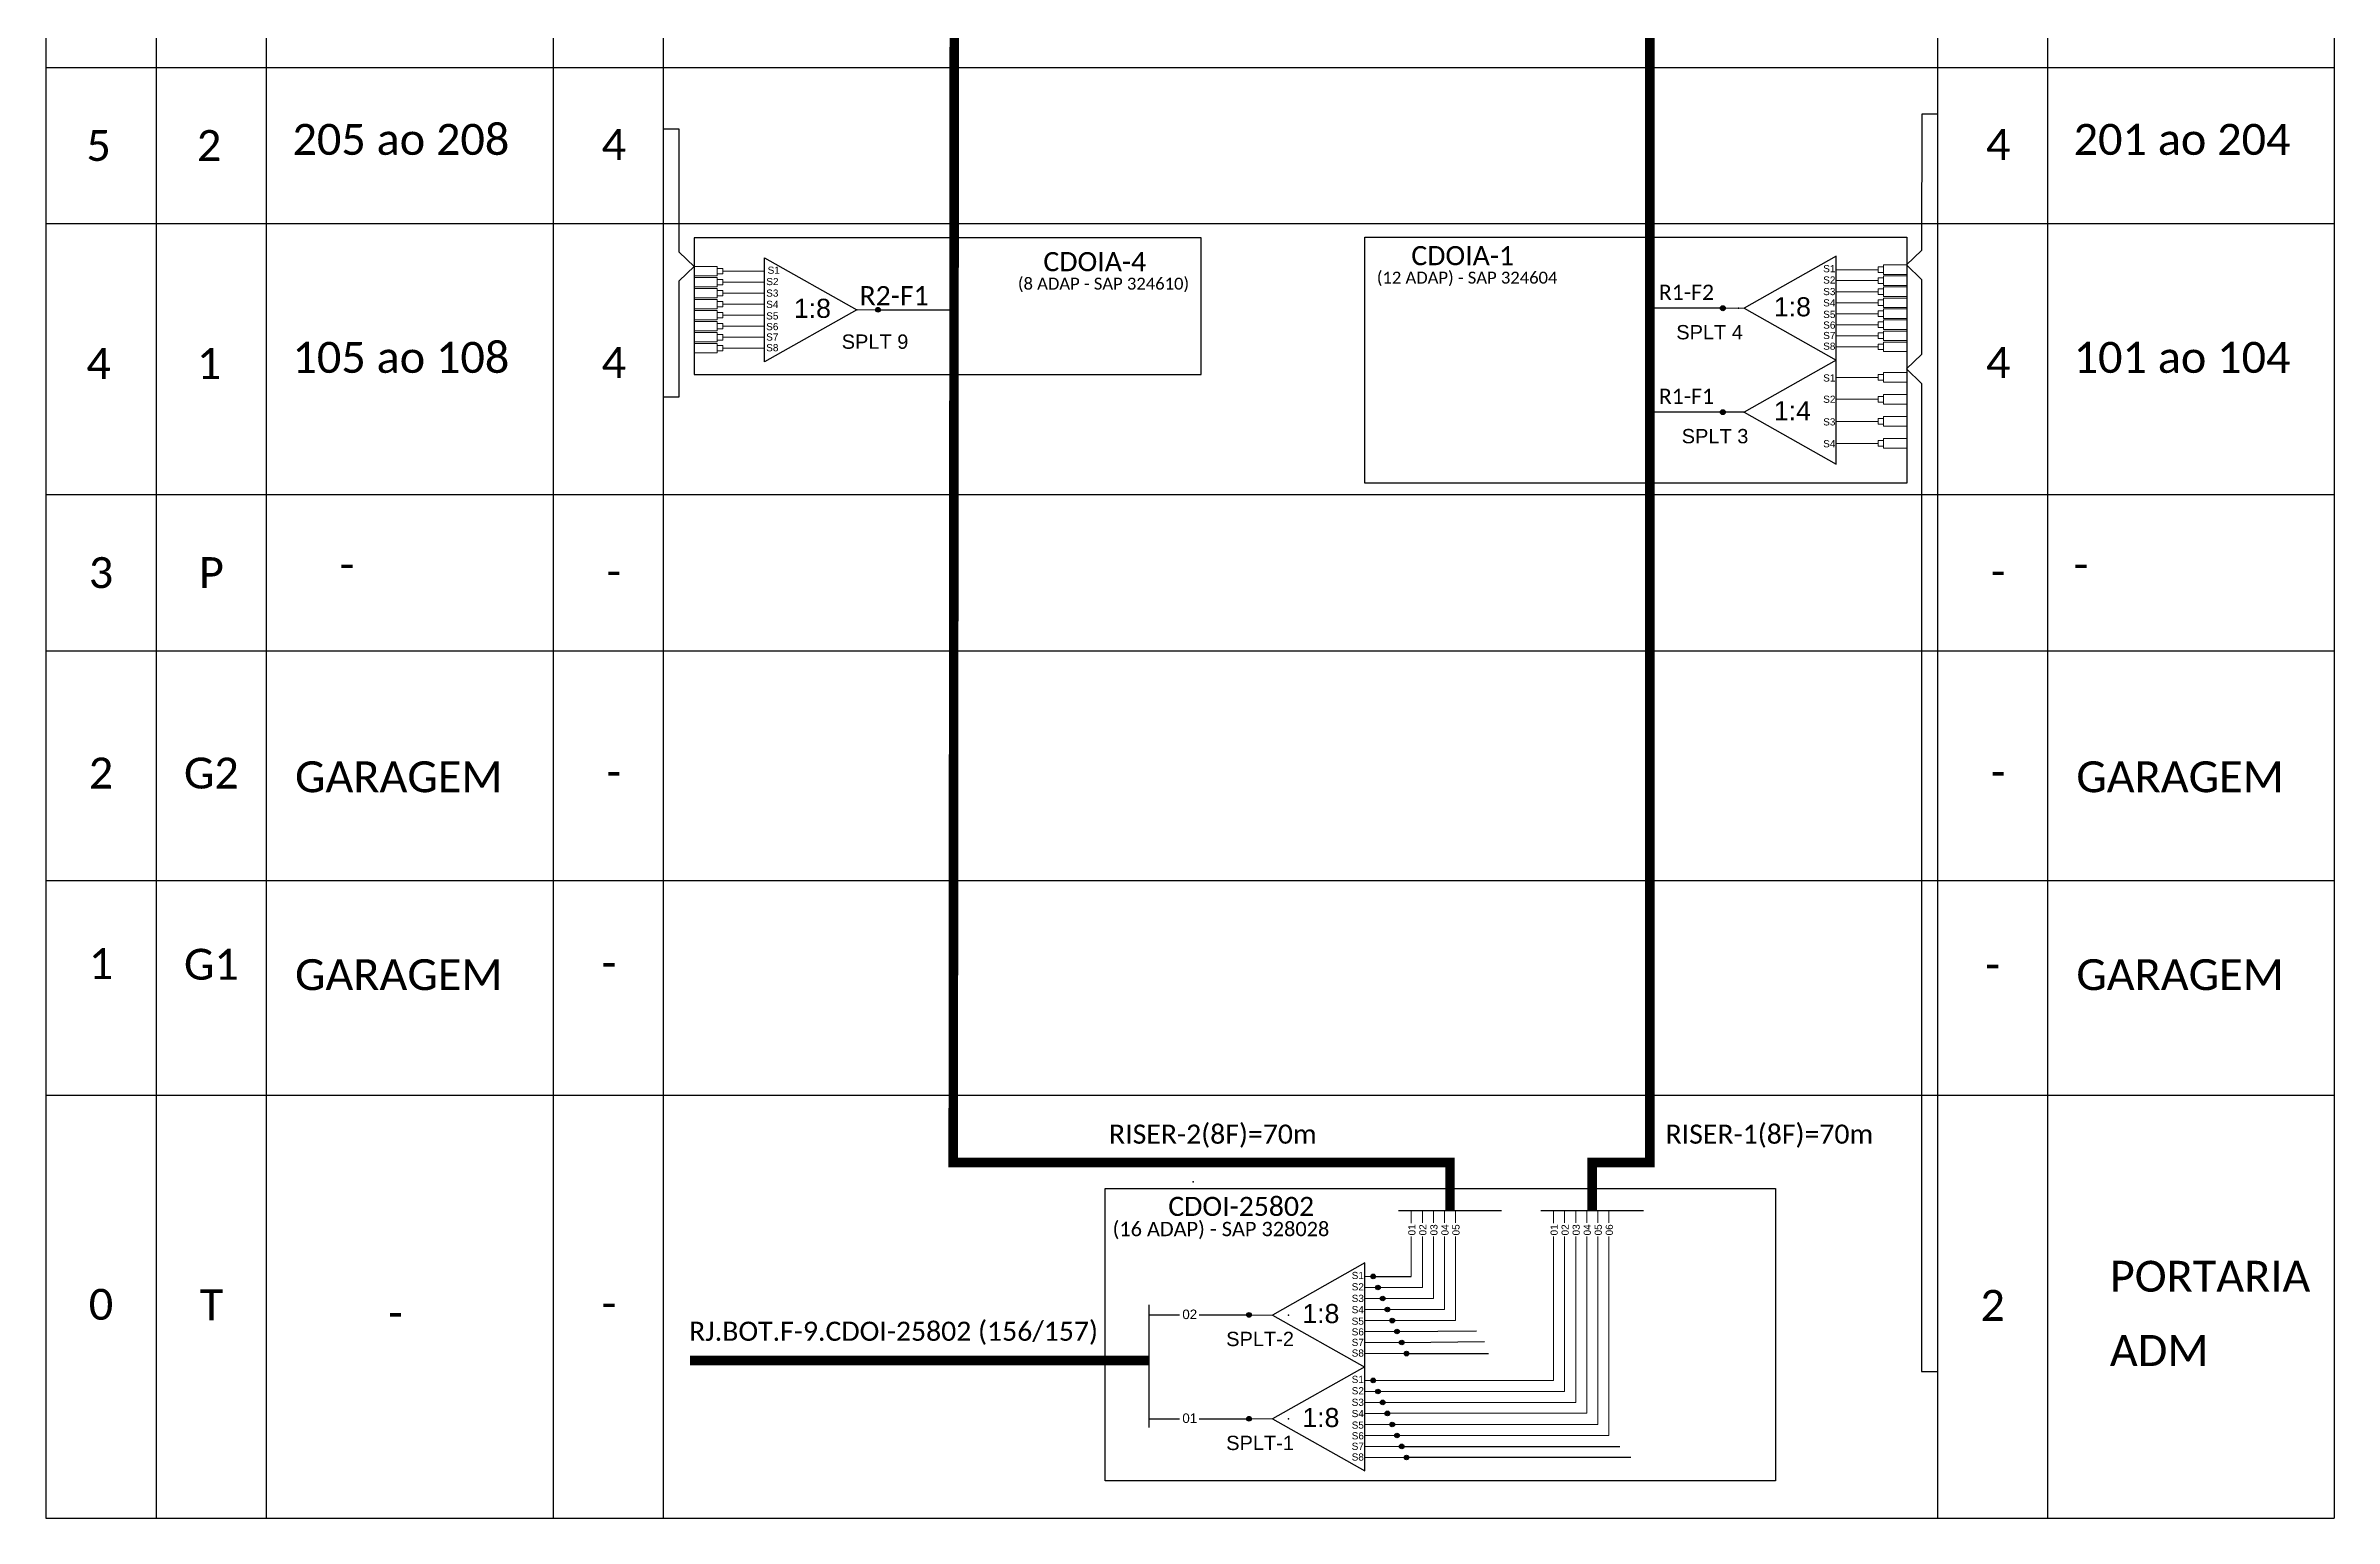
# Model space of a CAD drawing. Header units: metres. Extents: x -1286 to 467, y -500 to 94.
# Drawn here: x 60.3 to 300.1, y -376.7 to -222.4 of the extents above; entities that cross this region are included whole.
import ezdxf
from ezdxf.enums import TextEntityAlignment as Align

# ---------------------------------------------------------------- set-up
doc = ezdxf.new("R2010")
doc.units = ezdxf.units.M
doc.styles.add('ARIAL', font='arial.ttf')
doc.styles.add('WMF-Calibri0', font='calibri.ttf')
doc.linetypes.add('RESERVA', pattern='A,0.5,-0.15,["RESERVA",Standard,S=0.18,R=0,X=0,Y=-0.1],-1.3', length=1.95)

# ---------------------------------------------------------------- blocks, each defined once
blk = doc.blocks.new('SPLT_1-8_SC-APC')
at = {"color": 1}
blk.add_lwpolyline([(-7.37, -2.1), (-17.04, -7.55), (-7.37, -13), (-7.37, -2.1)], dxfattribs=at)
at = {"color": 3, "lineweight": 0}
for points in [[(-2.99, -3.51), (-7.37, -3.51)], [(-7.37, -4.66), (-2.99, -4.66)], [(-2.41, -3.02), (-2.41, -4)], [(-2.41, -3.02), (0, -3.02)], [(-2.41, -4), (0, -4)], [(-2.41, -4.17), (-2.41, -5.16)], [(-2.41, -4.17), (0, -4.17)], [(-7.37, -5.82), (-2.99, -5.82)], [(-7.37, -6.97), (-2.99, -6.97)], [(-2.41, -5.16), (0, -5.16)], [(-2.41, -5.32), (-2.41, -6.31)], [(-2.41, -5.32), (0, -5.32)], [(-2.41, -6.31), (0, -6.31)], [(-2.41, -6.48), (-2.41, -7.46)], [(-2.41, -6.48), (0, -6.48)], [(-7.37, -8.12), (-2.99, -8.12)], [(-7.37, -9.28), (-2.99, -9.28)], [(-2.41, -7.46), (0, -7.46)], [(-2.41, -7.63), (-2.41, -8.62)], [(-2.41, -7.63), (0, -7.63)], [(-2.41, -8.62), (0, -8.62)], [(-2.41, -8.78), (-2.41, -9.77)], [(-2.41, -8.78), (0, -8.78)], [(-7.37, -10.43), (-2.99, -10.43)], [(-7.37, -11.58), (-2.99, -11.58)], [(-2.41, -9.77), (0, -9.77)], [(-2.41, -9.94), (-2.41, -10.92)], [(-2.41, -9.94), (0, -9.94)], [(-2.41, -10.92), (0, -10.92)], [(-2.41, -11.09), (-2.41, -12.08)], [(-2.41, -11.09), (0, -11.09)], [(-2.41, -12.08), (0, -12.08)]]:
    blk.add_lwpolyline(points, dxfattribs=at)
for points in [[(-2.99, -3.22), (-2.41, -3.22), (-2.41, -3.8), (-2.99, -3.8)], [(-2.99, -4.38), (-2.41, -4.38), (-2.41, -4.95), (-2.99, -4.95)], [(-2.99, -5.53), (-2.41, -5.53), (-2.41, -6.1), (-2.99, -6.1)], [(-2.99, -6.68), (-2.41, -6.68), (-2.41, -7.26), (-2.99, -7.26)], [(-2.99, -7.84), (-2.41, -7.84), (-2.41, -8.41), (-2.99, -8.41)], [(-2.99, -8.99), (-2.41, -8.99), (-2.41, -9.56), (-2.99, -9.56)], [(-2.99, -10.14), (-2.41, -10.14), (-2.41, -10.72), (-2.99, -10.72)], [(-2.99, -11.3), (-2.41, -11.3), (-2.41, -11.87), (-2.99, -11.87)]]:
    blk.add_lwpolyline(points, close=True, dxfattribs=at)
at = {"color": 1, "lineweight": 0}
blk.add_lwpolyline([(-17.04, -7.55), (-19.26, -7.55)], dxfattribs=at)
at = {"color": 1, "style": 'ARIAL'}
for s, height, p in [('S1', 0.75, (-8.74, -3.78)), ('S2', 0.75, (-8.74, -4.97)), ('1:8', 2, (-13.91, -8.4)), ('S3', 0.75, (-8.74, -6.18)), ('S4', 0.75, (-8.74, -7.36)), ('S5', 0.75, (-8.74, -8.57)), ('S6', 0.75, (-8.74, -9.69)), ('S7', 0.75, (-8.74, -10.78)), ('S8', 0.75, (-8.74, -11.9))]:
    blk.add_text(s, height=height, dxfattribs=at).set_placement(p)
blk = doc.blocks.new('SPLITTER FUTURO')
blk.add_point((0, 0))
at = {"style": 'ARIAL', "text_generation_flag": 6, "flags": 4}
for tag, p, height in [('SPLT', (-6.22, -4.1), 1.5), ('INSTAL.', (-6.25, -6.09), 1.25)]:
    blk.add_attdef(tag, p, '', height=height, rotation=180, dxfattribs=at)
blk = doc.blocks.new('SPLT_1-8_SC-APC_ESQ')
at = {"color": 1}
blk.add_lwpolyline([(7.37, -2.1), (17.04, -7.55), (7.37, -13), (7.37, -2.1)], dxfattribs=at)
at = {"color": 3, "lineweight": 0}
for points in [[(2.41, -3.02), (0, -3.02)], [(2.41, -4), (0, -4)], [(2.41, -4.17), (0, -4.17)], [(2.41, -3.02), (2.41, -4)], [(2.41, -4.17), (2.41, -5.16)], [(2.99, -3.51), (7.37, -3.51)], [(7.37, -4.66), (2.99, -4.66)], [(2.41, -5.16), (0, -5.16)], [(2.41, -5.32), (0, -5.32)], [(2.41, -6.31), (0, -6.31)], [(2.41, -6.48), (0, -6.48)], [(2.41, -5.32), (2.41, -6.31)], [(2.41, -6.48), (2.41, -7.46)], [(7.37, -5.82), (2.99, -5.82)], [(7.37, -6.97), (2.99, -6.97)], [(2.41, -7.46), (0, -7.46)], [(2.41, -7.63), (0, -7.63)], [(2.41, -8.62), (0, -8.62)], [(2.41, -8.78), (0, -8.78)], [(2.41, -7.63), (2.41, -8.62)], [(2.41, -8.78), (2.41, -9.77)], [(7.37, -8.12), (2.99, -8.12)], [(7.37, -9.28), (2.99, -9.28)], [(2.41, -9.77), (0, -9.77)], [(2.41, -9.94), (0, -9.94)], [(2.41, -10.92), (0, -10.92)], [(2.41, -11.09), (0, -11.09)], [(2.41, -9.94), (2.41, -10.92)], [(2.41, -11.09), (2.41, -12.08)], [(7.37, -10.43), (2.99, -10.43)], [(7.37, -11.58), (2.99, -11.58)], [(2.41, -12.08), (0, -12.08)]]:
    blk.add_lwpolyline(points, dxfattribs=at)
for points in [[(2.99, -3.22), (2.41, -3.22), (2.41, -3.8), (2.99, -3.8)], [(2.99, -4.38), (2.41, -4.38), (2.41, -4.95), (2.99, -4.95)], [(2.99, -5.53), (2.41, -5.53), (2.41, -6.1), (2.99, -6.1)], [(2.99, -6.68), (2.41, -6.68), (2.41, -7.26), (2.99, -7.26)], [(2.99, -7.84), (2.41, -7.84), (2.41, -8.41), (2.99, -8.41)], [(2.99, -8.99), (2.41, -8.99), (2.41, -9.56), (2.99, -9.56)], [(2.99, -10.14), (2.41, -10.14), (2.41, -10.72), (2.99, -10.72)], [(2.99, -11.3), (2.41, -11.3), (2.41, -11.87), (2.99, -11.87)]]:
    blk.add_lwpolyline(points, close=True, dxfattribs=at)
at = {"color": 1, "lineweight": 0}
blk.add_lwpolyline([(17.04, -7.55), (19.26, -7.55)], dxfattribs=at)
at = {"color": 1, "style": 'ARIAL'}
for s, height, p in [('S2', 0.75, (7.56, -4.97)), ('S1', 0.75, (7.7, -3.78)), ('S3', 0.75, (7.55, -6.18)), ('S4', 0.75, (7.55, -7.36)), ('1:8', 2, (10.45, -8.4)), ('S5', 0.75, (7.55, -8.57)), ('S6', 0.75, (7.55, -9.69)), ('S7', 0.75, (7.55, -10.78)), ('S8', 0.75, (7.55, -11.9))]:
    blk.add_text(s, height=height, dxfattribs=at).set_placement(p)
blk = doc.blocks.new('SPLT_1-8_DIV_DIR')
h = blk.add_hatch(color=3)
h.dxf.hatch_style = 1
edge = h.paths.add_edge_path()
edge.add_arc((12.77, 4.04), 0.242, 0, 360)
h = blk.add_hatch(color=3)
h.dxf.hatch_style = 1
edge = h.paths.add_edge_path()
edge.add_arc((13.27, 2.88), 0.242, 0, 360)
h = blk.add_hatch(color=3)
h.dxf.hatch_style = 1
edge = h.paths.add_edge_path()
edge.add_arc((13.77, 1.73), 0.242, 0, 360)
h = blk.add_hatch(color=3)
h.dxf.hatch_style = 1
edge = h.paths.add_edge_path()
edge.add_arc((14.27, 0.58), 0.242, 0, 360)
h = blk.add_hatch(color=3)
h.dxf.hatch_style = 1
edge = h.paths.add_edge_path()
edge.add_arc((14.77, -0.58), 0.242, 0, 360)
h = blk.add_hatch(color=3)
h.dxf.hatch_style = 1
edge = h.paths.add_edge_path()
edge.add_arc((15.27, -1.73), 0.242, 0, 360)
h = blk.add_hatch(color=3)
h.dxf.hatch_style = 1
edge = h.paths.add_edge_path()
edge.add_arc((15.77, -2.88), 0.242, 0, 360)
h = blk.add_hatch(color=3)
h.dxf.hatch_style = 1
edge = h.paths.add_edge_path()
edge.add_arc((16.27, -4.04), 0.242, 0, 360)
at = {"color": 1}
blk.add_lwpolyline([(11.89, 5.45), (2.22, 0), (11.89, -5.45), (11.89, 5.45)], dxfattribs=at)
at = {"color": 7, "lineweight": 0}
for points in [[(12.77, 4.04), (11.89, 4.04)], [(11.89, 2.88), (13.27, 2.88)], [(11.89, 1.73), (13.77, 1.73)], [(11.89, 0.58), (14.27, 0.58)], [(11.89, -0.58), (14.77, -0.58)], [(11.89, -1.73), (15.27, -1.73)], [(11.89, -2.88), (15.77, -2.88)], [(11.89, -4.04), (16.27, -4.04)]]:
    blk.add_lwpolyline(points, dxfattribs=at)
at = {"color": 1, "lineweight": 0}
blk.add_lwpolyline([(2.22, 0), (0, 0)], dxfattribs=at)
at = {"color": 3}
for centre in [(12.77, 4.04), (13.27, 2.88), (13.77, 1.73), (14.27, 0.58), (14.77, -0.58), (15.27, -1.73), (15.77, -2.88), (16.27, -4.04)]:
    blk.add_circle(centre, 0.242, dxfattribs=at)
at = {"color": 1, "style": 'ARIAL'}
for s, height, p in [('S1', 0.75, (10.52, 3.77)), ('S2', 0.75, (10.52, 2.58)), ('1:8', 2, (5.35, -0.85)), ('S3', 0.75, (10.52, 1.37)), ('S4', 0.75, (10.52, 0.19)), ('S5', 0.75, (10.52, -1.02)), ('S6', 0.75, (10.52, -2.14)), ('S7', 0.75, (10.52, -3.24)), ('S8', 0.75, (10.52, -4.36))]:
    blk.add_text(s, height=height, dxfattribs=at).set_placement(p)
blk = doc.blocks.new('SPLITTER_')
blk.add_point((0, 0))
at = {"style": 'ARIAL', "flags": 4}
blk.add_attdef('SPLT', (0, -3.26), '', height=1.5, dxfattribs=at)
blk = doc.blocks.new('LEG_CDO64_DIR')
blk.add_point((0, 0))
at = {"color": 1, "style": 'WMF-Calibri0', "flags": 4}
blk.add_attdef('CDO', (-2.62, -3.57), '', height=2, dxfattribs=at)
blk.add_attdef('MODELO', text='', height=1.5, dxfattribs=at).set_placement((-1.52, -5.5), align=Align.CENTER)

msp = doc.modelspace()

# ---------------------------------------------------------------- hatches: boundary and pattern name
h = msp.add_hatch(color=3)
h.dxf.hatch_style = 1
edge = h.paths.add_edge_path()
edge.add_arc((147.52, -250.1), 0.242, 0, 360)
h = msp.add_hatch(color=3)
h.dxf.hatch_style = 1
edge = h.paths.add_edge_path()
edge.add_arc((236.07, -249.94), 0.256, 0, 360)
h = msp.add_hatch(color=3)
h.dxf.hatch_style = 1
edge = h.paths.add_edge_path()
edge.add_arc((236.07, -260.83), 0.256, 0, 360)
h = msp.add_hatch(color=3)
h.dxf.hatch_style = 1
edge = h.paths.add_edge_path()
edge.add_arc((186.42, -355.41), 0.242, 0, 360)
h = msp.add_hatch(color=3)
h.dxf.hatch_style = 1
edge = h.paths.add_edge_path()
edge.add_arc((186.42, -366.29), 0.242, 0, 360)

# ---------------------------------------------------------------- linework, layer by layer
at = {"color": 6}
msp.add_line((147.52, -250.1), (155.49, -250.1), dxfattribs=at)
at = {"color": 8, "linetype": 'RESERVA', "ltscale": 4}
for p, q in [((202.16, -357.15), (210.25, -357.07)), ((202.66, -358.3), (211.1, -358.21)), ((203.16, -359.45), (211.52, -359.45)), ((202.41, -369.18), (225.27, -369.18)), ((202.91, -370.33), (226.43, -370.33))]:
    msp.add_line(p, q, dxfattribs=at)
for points in [[(60.3, -86.1), (60.3, -376.71)], [(71.88, -86.1), (71.88, -376.71)], [(83.45, -376.71), (83.45, -86.1)], [(113.47, -86.1), (113.47, -376.71)], [(125.04, -376.71), (125.04, -86.1)], [(258.56, -86.1), (258.56, -376.71)], [(270.13, -376.71), (270.13, -86.1)], [(300.15, -86.1), (300.15, -376.71)], [(60.3, -224.71), (300.15, -224.71)], [(60.3, -241.08), (300.15, -241.08)], [(60.3, -269.45), (300.15, -269.45)], [(60.3, -285.82), (300.15, -285.82)], [(60.3, -309.91), (300.15, -309.91)], [(60.3, -332.38), (300.15, -332.38)], [(60.3, -376.71), (300.15, -376.71)]]:
    msp.add_lwpolyline(points)
at = {"color": 6, "const_width": 1}
msp.add_lwpolyline([(155.61, -127.27), (155.41, -339.44), (207.47, -339.44), (207.47, -344.47)], dxfattribs=at)
at = {"color": 5, "const_width": 1}
msp.add_lwpolyline([(228.42, -127.08), (228.42, -339.44), (222.38, -339.44), (222.38, -344.47)], dxfattribs=at)
at = {"color": 3}
for points in [[(258.56, -229.6), (256.91, -229.6), (256.9, -243.9), (255.33, -245.41), (256.9, -246.92), (256.9, -254.8), (255.33, -256.3), (256.9, -257.81), (256.9, -361.33), (258.55, -361.33)], [(125.04, -259.22), (126.69, -259.22), (126.69, -247.08), (128.26, -245.57), (126.69, -244.06), (126.69, -231.17), (125.04, -231.17)], [(175.96, -366.28), (179.12, -366.28)], [(181.19, -366.29), (186.42, -366.29)]]:
    msp.add_lwpolyline(points, dxfattribs=at)
at = {"color": 1}
for points in [[(181.39, -242.55), (128.26, -242.55), (128.26, -256.87), (181.39, -256.87)], [(198.54, -242.49), (255.36, -242.49), (255.36, -268.28), (198.54, -268.28)], [(171.32, -342.18), (241.59, -342.18), (241.59, -372.79), (171.32, -372.79)]]:
    msp.add_lwpolyline(points, close=True, dxfattribs=at)
at = {"color": 5}
for points in [[(236.07, -249.94), (228.23, -249.94)], [(238.3, -260.83), (228.23, -260.83)], [(216.98, -344.47), (227.77, -344.47)]]:
    msp.add_lwpolyline(points, dxfattribs=at)
at = {"color": 1}
for points in [[(247.96, -255.38), (238.3, -260.83), (247.96, -266.28), (247.96, -255.38)], [(175.96, -367.21), (175.96, -354.35)]]:
    msp.add_lwpolyline(points, dxfattribs=at)
at = {"color": 3, "lineweight": 0}
for points in [[(247.96, -257.18), (252.34, -257.18)], [(252.92, -257.46), (252.34, -257.46), (252.34, -256.89)], [(252.34, -256.89), (252.92, -256.89)], [(252.92, -256.68), (252.92, -257.67)], [(252.92, -256.68), (255.33, -256.68)], [(252.92, -257.67), (255.33, -257.67)], [(252.92, -258.99), (252.92, -259.98)], [(252.92, -258.99), (255.33, -258.99)], [(247.96, -259.48), (252.34, -259.48)], [(252.92, -259.77), (252.34, -259.77), (252.34, -259.2)], [(252.34, -259.2), (252.92, -259.2)], [(252.92, -259.98), (255.33, -259.98)], [(252.92, -261.3), (252.92, -262.28)], [(252.92, -261.3), (255.33, -261.3)], [(247.96, -261.79), (252.34, -261.79)], [(252.92, -262.08), (252.34, -262.08), (252.34, -261.5)], [(252.34, -261.5), (252.92, -261.5)], [(252.92, -264.38), (252.34, -264.38), (252.34, -263.81)], [(252.34, -263.81), (252.92, -263.81)], [(252.92, -262.28), (255.33, -262.28)], [(252.92, -263.6), (252.92, -264.59)], [(252.92, -263.6), (255.33, -263.6)], [(247.96, -264.1), (252.34, -264.1)], [(252.92, -264.59), (255.33, -264.59)]]:
    msp.add_lwpolyline(points, dxfattribs=at)
at = {"color": 6}
msp.add_lwpolyline([(202.07, -344.47), (212.86, -344.47)], dxfattribs=at)
at = {"color": 6, "lineweight": 0}
for points in [[(203.42, -344.47), (203.42, -345.79)], [(204.58, -344.47), (204.58, -345.75)], [(205.74, -344.47), (205.74, -345.76)], [(206.89, -344.47), (206.89, -345.75)], [(208.05, -344.47), (208.05, -345.75)], [(200.16, -352.53), (204.58, -352.53), (204.58, -347.18)], [(200.66, -353.69), (205.74, -353.69), (205.74, -347.18)], [(201.16, -354.84), (206.89, -354.84), (206.89, -347.18)], [(201.66, -355.99), (208.05, -355.99), (208.05, -347.18)], [(203.42, -347.21), (203.42, -351.38)]]:
    msp.add_lwpolyline(points, dxfattribs=at)
at = {"color": 5, "lineweight": 0}
for points in [[(218.33, -344.47), (218.33, -345.79)], [(219.49, -344.47), (219.49, -345.75)], [(220.65, -344.47), (220.65, -345.76)], [(221.8, -344.47), (221.8, -345.75)], [(222.96, -344.47), (222.96, -345.75)], [(224.12, -344.47), (224.12, -345.76)], [(199.66, -362.28), (218.33, -362.28), (218.33, -347.18)], [(199.91, -363.42), (219.49, -363.42), (219.49, -347.18)], [(200.41, -364.57), (220.65, -364.57), (220.65, -347.18)], [(200.91, -365.72), (221.8, -365.72), (221.8, -347.18)], [(201.41, -366.88), (222.96, -366.88), (222.96, -347.18)], [(201.91, -368.03), (224.12, -368.03), (224.12, -347.18)]]:
    msp.add_lwpolyline(points, dxfattribs=at)
at = {"color": 6, "linetype": 'RESERVA', "ltscale": 4}
msp.add_lwpolyline([(199.66, -351.38), (203.42, -351.38)], dxfattribs=at)
at = {"color": 2}
for points in [[(175.96, -355.4), (179.12, -355.4)], [(181.19, -355.41), (186.42, -355.41)]]:
    msp.add_lwpolyline(points, dxfattribs=at)
at = {"color": 1, "const_width": 1}
msp.add_lwpolyline([(127.83, -360.19), (175.96, -360.19)], dxfattribs=at)
at = {"color": 3}
for centre, radius in [((147.52, -250.1), 0.242), ((236.07, -249.94), 0.256), ((236.07, -260.83), 0.256), ((186.42, -355.41), 0.242), ((186.42, -366.29), 0.242)]:
    msp.add_circle(centre, radius, dxfattribs=at)
for p in [(237.72, -249.94), (238.3, -260.83)]:
    msp.add_point(p)

# ---------------------------------------------------------------- block references
msp.add_blockref('SPLT_1-8_SC-APC', (255.33, -242.39), dxfattribs=at)
for name, p in [('SPLT_1-8_SC-APC_ESQ', (128.26, -242.55)), ('SPLT_1-8_DIV_DIR', (186.65, -355.42)), ('SPLT_1-8_DIV_DIR', (186.65, -366.31))]:
    msp.add_blockref(name, p)
ref = msp.add_blockref('SPLITTER FUTURO', (145.3, -250.1), dxfattribs=dict(xscale=-1))
ref.add_attrib('SPLT', 'SPLT 9', (143.72, -254.19), dxfattribs={"height": 1.5, "rotation": 180, "style": 'ARIAL', "text_generation_flag": 6})
ref = msp.add_blockref('LEG_CDO64_DIR', (180.57, -341.47))
ref.add_attrib('CDO', 'CDOI-25802', (177.95, -345.04), dxfattribs={"color": 1, "height": 2, "style": 'WMF-Calibri0'})
ref.add_attrib('MODELO', '(16 ADAP) - SAP 328028', dxfattribs={"color": 1, "height": 1.5, "style": 'WMF-Calibri0'}).set_placement((183.47, -347.16), align=Align.CENTER)
ref = msp.add_blockref('SPLITTER_', (190.55, -355.42), dxfattribs=dict(xscale=-1))
ref.add_attrib('SPLT', 'SPLT-2', (184.02, -358.68), dxfattribs={"height": 1.5, "style": 'ARIAL'})
ref = msp.add_blockref('SPLITTER_', (190.55, -366.31), dxfattribs=dict(xscale=-1))
ref.add_attrib('SPLT', 'SPLT-1', (184.02, -369.57), dxfattribs={"height": 1.5, "style": 'ARIAL'})

# ---------------------------------------------------------------- texts
at = {"color": 7}
for s, height, style, p in [('205 ao 208', 3.24, 'WMF-Calibri0', (86.16, -233.87)), ('201 ao 204', 3.24, 'WMF-Calibri0', (272.84, -233.87)), ('SPLT 4', 1.5, 'ARIAL', (231.19, -253.2)), ('105 ao 108', 3.24, 'WMF-Calibri0', (86.16, -256.71)), ('101 ao 104', 3.24, 'WMF-Calibri0', (272.84, -256.71)), ('SPLT 3', 1.5, 'ARIAL', (231.76, -264.09)), ('-', 3.24, 'WMF-Calibri0', (91.11, -278.4)), ('-', 3.24, 'WMF-Calibri0', (272.84, -278.4)), ('GARAGEM', 3.24, 'WMF-Calibri0', (86.43, -300.65)), ('GARAGEM', 3.24, 'WMF-Calibri0', (273.12, -300.65)), ('GARAGEM', 3.24, 'WMF-Calibri0', (86.43, -321.38)), ('GARAGEM', 3.24, 'WMF-Calibri0', (273.12, -321.38)), ('PORTARIA', 3.24, 'WMF-Calibri0', (276.63, -352.98)), ('-', 3.24, 'WMF-Calibri0', (96.18, -356.83)), ('ADM', 3.24, 'WMF-Calibri0', (276.63, -360.76))]:
    msp.add_text(s, height=height, dxfattribs=dict(at, style=style)).set_placement(p)
at = {"color": 1}
for s, height, style, p in [('CDOIA-4', 2, 'WMF-Calibri0', (164.86, -246.06)), ('CDOIA-1', 2, 'WMF-Calibri0', (203.42, -245.43)), ('S1', 0.75, 'ARIAL', (246.59, -257.62)), ('1:4', 2, 'ARIAL', (241.42, -261.68)), ('S2', 0.75, 'ARIAL', (246.59, -259.85)), ('S3', 0.75, 'ARIAL', (246.59, -262.22)), ('S4', 0.75, 'ARIAL', (246.59, -264.51)), ('RJ.BOT.F-9.CDOI-25802 (156/157)', 2, 'WMF-Calibri0', (127.73, -358.12))]:
    msp.add_text(s, height=height, dxfattribs=dict(at, style=style)).set_placement(p)
at = {"color": 1, "style": 'WMF-Calibri0'}
for s, p in [('(8 ADAP - SAP 324610)', (171.16, -247.99)), ('(12 ADAP) - SAP 324604', (209.27, -247.36))]:
    msp.add_text(s, height=1.25, dxfattribs=at).set_placement(p, align=Align.CENTER)
at = {"color": 6, "style": 'WMF-Calibri0'}
for s, p in [('R2-F1', (145.59, -249.62)), ('RISER-2(8F)=70m', (171.74, -337.47))]:
    msp.add_text(s, height=2, dxfattribs=at).set_placement(p)
at = {"color": 5, "style": 'WMF-Calibri0'}
for s, height, p in [('R1-F2', 1.6, (229.36, -249.07)), ('R1-F1', 1.6, (229.36, -259.96)), ('RISER-1(8F)=70m', 2, (230.07, -337.47))]:
    msp.add_text(s, height=height, dxfattribs=at).set_placement(p)
at = {"style": 'ARIAL'}
for s, p in [('01', (203.48, -346.5)), ('02', (204.63, -346.5)), ('03', (205.79, -346.5)), ('04', (206.95, -346.5)), ('05', (208.1, -346.5)), ('01', (218.39, -346.5)), ('02', (219.54, -346.5)), ('03', (220.7, -346.5)), ('04', (221.86, -346.5)), ('05', (223.01, -346.5)), ('06', (224.17, -346.5))]:
    msp.add_text(s, height=0.75, rotation=90, dxfattribs=at).set_placement(p, align=Align.MIDDLE_CENTER)
for s, p in [('02', (180.2, -355.35)), ('01', (180.2, -366.23))]:
    msp.add_text(s, height=1, dxfattribs=at).set_placement(p, align=Align.MIDDLE_CENTER)
at = {"color": 7, "style": 'WMF-Calibri0'}
for tag, flags, p in [('5', 4, (65.84, -232.89)), ('2', 4, (77.42, -232.89)), ('4', 4, (119.84, -232.78)), ('4', 4, (264.93, -232.78)), ('4', 4, (65.84, -255.73)), ('1', 4, (77.42, -255.73)), ('4', 4, (119.84, -255.62)), ('4', 4, (264.93, -255.62)), ('3', 4, (66.09, -277.64)), ('P', 4, (77.66, -277.64)), ('-', 4, (119.84, -277.52)), ('-', 4, (264.93, -277.52)), ('2', 4, (66.09, -298.64)), ('G2', 4, (77.66, -298.64)), ('-', 4, (119.84, -298.52)), ('-', 4, (264.93, -298.52)), ('1', 4, (66.09, -318.61)), ('G1', 12, (77.66, -318.67)), ('-', 4, (119.32, -318.53)), ('-', 4, (264.35, -318.72)), ('0', 4, (66.09, -354.3)), ('T', 12, (77.66, -354.36)), ('-', 4, (119.32, -354.22)), ('2', 4, (264.35, -354.41))]:
    msp.add_attdef(tag, text='XX', height=3.24, dxfattribs=dict(at, flags=flags)).set_placement(p, align=Align.MIDDLE_CENTER)

doc.saveas('drawing.dxf')
